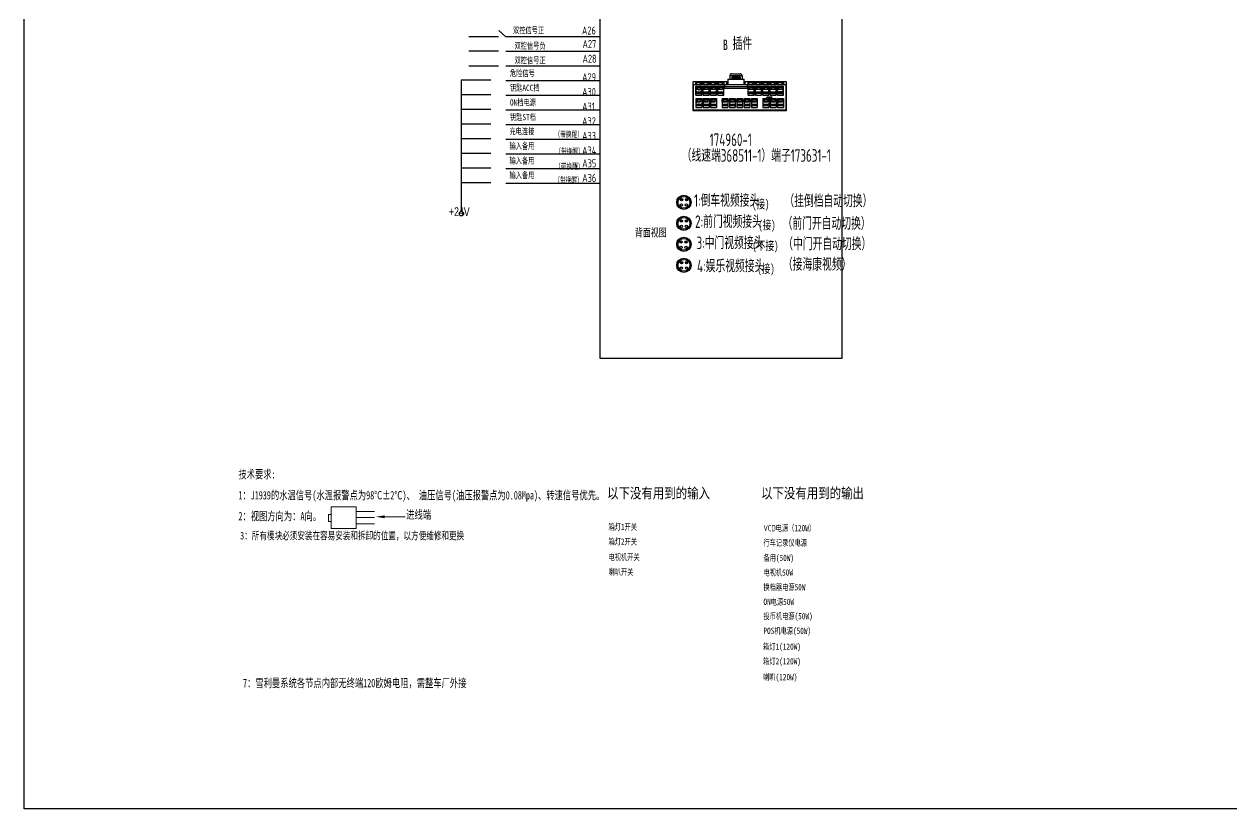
# Model space of a CAD drawing. Header units: millimetres. Extents: x 892 to 2081, y 1119 to 2752.
# Drawn here: x 892 to 1468, y 2005 to 2380 of the extents above; entities that cross this region are included whole.
import ezdxf
from ezdxf.enums import TextEntityAlignment as Align

# ---------------------------------------------------------------- set-up
doc = ezdxf.new("R2010")
doc.units = ezdxf.units.MM
doc.header["$LTSCALE"] = 10
doc.linetypes.add('实线_3_1', pattern=[4, 4, 0])
for name, color, linetype, lineweight in [('0层_4_1', 7, '实线_3_1', 18), ('11', 3, 'Continuous', 0), ('框架和插件_1', 7, '实线_3_1', 18)]:
    doc.layers.add(name, color=color, linetype=linetype, lineweight=lineweight)
for name, color, linetype in [('200', 7, 'Continuous'), ('框架和插件', 7, 'Continuous'), ('细实线', 3, 'Continuous')]:
    doc.layers.add(name, color=color, linetype=linetype)
doc.styles.add('EXPLODED6', font='arial.ttf', dxfattribs={"height": 0.2})
doc.styles.add('PC_TEXTSTYLE', font='isocp.shx', dxfattribs={"width": 0.8, "bigfont": 'hzfs.shx'})
doc.styles.get("Standard").update_dxf_attribs({"font": 'isocp.shx', "width": 0.707, "bigfont": 'hztxt.shx'})
doc.styles.add('仿宋体', font='', dxfattribs={"width": 0.707})
doc.styles.add('仿宋体_1', font='', dxfattribs={"width": 0.707})
doc.styles.get('仿宋体').set_extended_font_data('FangSong_GB2312')
doc.styles.get('仿宋体_1').set_extended_font_data('宋体')

# ---------------------------------------------------------------- blocks, each defined once
blk = doc.blocks.new('A$C20795744')
at = {"color": 7, "linetype": 'Continuous'}
for p, q in [((18.5, 17.73), (22.5, 17.73)), ((0, 0), (0, 14)), ((0, 14), (16.15, 14)), ((0.1, 12.6), (0.1, 0.5)), ((0.1, 12.6), (44.4, 12.6)), ((1.35, 12.6), (1.35, 13.6)), ((1.8, 13.6), (1.35, 12.82)), ((1.35, 13.6), (4.15, 13.6)), ((1.35, 7.55), (1.35, 11.75)), ((1.35, 11.75), (4.15, 11.75)), ((1.8, 11.75), (1.8, 11.3)), ((3.75, 12.82), (3.3, 13.6)), ((3.3, 11.75), (3.3, 11.3)), ((3.75, 12.6), (3.75, 12.82)), ((4.15, 13.6), (4.15, 12.6)), ((4.15, 7.55), (4.15, 11.75)), ((4.85, 12.6), (4.85, 13.6)), ((5.3, 13.6), (4.85, 12.82)), ((4.85, 13.6), (7.65, 13.6)), ((4.85, 7.55), (4.85, 11.75)), ((4.85, 11.75), (7.65, 11.75)), ((5.3, 11.75), (5.3, 11.3)), ((7.25, 12.82), (6.8, 13.6)), ((6.8, 11.75), (6.8, 11.3)), ((7.25, 12.6), (7.25, 12.82)), ((7.65, 13.6), (7.65, 12.6)), ((7.65, 7.55), (7.65, 11.75)), ((8.35, 12.6), (8.35, 13.6)), ((8.8, 13.6), (8.35, 12.82)), ((8.35, 13.6), (11.15, 13.6)), ((8.35, 7.55), (8.35, 11.75)), ((8.35, 11.75), (11.15, 11.75)), ((8.8, 11.75), (8.8, 11.3)), ((10.75, 12.82), (10.3, 13.6)), ((10.3, 11.75), (10.3, 11.3)), ((10.75, 12.6), (10.75, 12.82)), ((11.15, 13.6), (11.15, 12.6)), ((11.15, 7.55), (11.15, 11.75)), ((11.85, 12.6), (11.85, 13.6)), ((12.3, 13.6), (11.85, 12.82)), ((11.85, 13.6), (14.65, 13.6)), ((11.85, 7.55), (11.85, 11.75)), ((11.85, 11.75), (14.65, 11.75)), ((12.3, 11.75), (12.3, 11.3)), ((14.25, 12.82), (13.8, 13.6)), ((13.8, 11.75), (13.8, 11.3)), ((14.25, 12.6), (14.25, 12.82)), ((14.65, 13.6), (14.65, 12.6)), ((14.65, 7.55), (14.65, 11.75)), ((15.05, 12.6), (15.05, 10.8)), ((15.05, 11.6), (25.95, 11.6)), ((16.15, 12.6), (16.15, 14)), ((16.65, 15.1), (16.65, 12.6)), ((16.65, 15.1), (24.35, 15.1)), ((17.5, 16.73), (17.5, 15.1)), ((23.5, 16.73), (17.5, 16.73)), ((18.5, 16.23), (18.5, 15.1)), ((18.5, 16.23), (22.5, 16.23)), ((18.5, 16.15), (22.5, 16.15)), ((22.5, 15.65), (18.5, 15.65)), ((22.5, 16.23), (22.5, 15.1)), ((23.5, 16.73), (23.5, 15.1)), ((24.35, 12.6), (24.35, 15.1)), ((24.85, 12.6), (24.85, 14)), ((24.85, 14), (44.5, 14)), ((25.95, 10.8), (25.95, 12.6)), ((26.35, 12.6), (26.35, 13.6)), ((26.8, 13.6), (26.35, 12.82)), ((26.35, 13.6), (29.15, 13.6)), ((26.35, 7.55), (26.35, 11.75)), ((26.35, 11.75), (29.15, 11.75)), ((26.8, 11.75), (26.8, 11.3)), ((28.75, 12.82), (28.3, 13.6)), ((28.3, 11.75), (28.3, 11.3)), ((28.75, 12.6), (28.75, 12.82)), ((29.15, 13.6), (29.15, 12.6)), ((29.15, 7.55), (29.15, 11.75)), ((29.85, 12.6), (29.85, 13.6)), ((30.3, 13.6), (29.85, 12.82)), ((29.85, 13.6), (32.65, 13.6)), ((29.85, 7.55), (29.85, 11.75)), ((29.85, 11.75), (32.65, 11.75)), ((30.3, 11.75), (30.3, 11.3)), ((32.25, 12.82), (31.8, 13.6)), ((31.8, 11.75), (31.8, 11.3)), ((32.25, 12.6), (32.25, 12.82)), ((32.65, 13.6), (32.65, 12.6)), ((32.65, 7.55), (32.65, 11.75)), ((33.35, 12.6), (33.35, 13.6)), ((33.8, 13.6), (33.35, 12.82)), ((33.35, 13.6), (36.15, 13.6)), ((33.35, 7.55), (33.35, 11.75)), ((33.35, 11.75), (36.15, 11.75)), ((33.8, 11.75), (33.8, 11.3)), ((35.75, 12.82), (35.3, 13.6)), ((35.3, 11.75), (35.3, 11.3)), ((35.75, 12.6), (35.75, 12.82)), ((36.15, 13.6), (36.15, 12.6)), ((36.15, 7.55), (36.15, 11.75)), ((36.85, 12.6), (36.85, 13.6)), ((37.3, 13.6), (36.85, 12.82)), ((36.85, 13.6), (39.65, 13.6)), ((36.85, 7.55), (36.85, 11.75)), ((36.85, 11.75), (39.65, 11.75)), ((37.3, 11.75), (37.3, 11.3)), ((39.25, 12.82), (38.8, 13.6)), ((38.8, 11.75), (38.8, 11.3)), ((39.25, 12.6), (39.25, 12.82)), ((39.65, 13.6), (39.65, 12.6)), ((39.65, 7.55), (39.65, 11.75)), ((40.35, 12.6), (40.35, 13.6)), ((40.8, 13.6), (40.35, 12.82)), ((40.35, 13.6), (43.15, 13.6)), ((40.35, 7.55), (40.35, 11.75)), ((40.35, 11.75), (43.15, 11.75)), ((40.8, 11.75), (40.8, 11.3)), ((42.75, 12.82), (42.3, 13.6)), ((42.3, 11.75), (42.3, 11.3)), ((42.75, 12.6), (42.75, 12.82)), ((43.15, 13.6), (43.15, 12.6)), ((43.15, 7.55), (43.15, 11.75)), ((44.4, 0.5), (44.4, 12.6)), ((44.5, 14), (44.5, 0)), ((1.8, 11.3), (1.35, 11.3)), ((4.15, 9), (1.35, 9)), ((1.35, 8.5), (4.15, 8.5)), ((1.35, 7.7), (4.15, 7.7)), ((1.35, 7.55), (4.15, 7.55)), ((1.35, 5.85), (1.35, 1.65)), ((1.35, 5.85), (4.15, 5.85)), ((1.4, 7.7), (1.4, 7.55)), ((1.45, 10.3), (1.45, 11.3)), ((1.45, 10.3), (3.65, 10.3)), ((1.8, 7.7), (1.71, 7.55)), ((1.8, 5.85), (1.8, 5.4)), ((1.95, 11.22), (1.95, 10.58)), ((3.75, 11.22), (1.95, 11.22)), ((1.95, 10.58), (3.75, 10.58)), ((4.15, 11.3), (3.3, 11.3)), ((3.39, 7.55), (3.3, 7.7)), ((3.3, 5.85), (3.3, 5.4)), ((3.65, 11.22), (3.65, 11.3)), ((3.65, 10.3), (3.65, 10.58)), ((3.75, 10.58), (3.75, 11.22)), ((4.15, 5.85), (4.15, 1.65)), ((5.3, 11.3), (4.85, 11.3)), ((7.65, 9), (4.85, 9)), ((4.85, 8.5), (7.65, 8.5)), ((4.85, 7.7), (7.65, 7.7)), ((4.85, 7.55), (7.65, 7.55)), ((4.85, 5.85), (4.85, 1.65)), ((4.85, 5.85), (7.65, 5.85)), ((4.95, 10.3), (4.95, 11.3)), ((4.95, 10.3), (7.15, 10.3)), ((5.3, 7.7), (5.21, 7.55)), ((5.3, 5.85), (5.3, 5.4)), ((5.45, 11.22), (5.45, 10.58)), ((7.25, 11.22), (5.45, 11.22)), ((5.45, 10.58), (7.25, 10.58)), ((7.65, 11.3), (6.8, 11.3)), ((6.89, 7.55), (6.8, 7.7)), ((6.8, 5.85), (6.8, 5.4)), ((7.15, 11.22), (7.15, 11.3)), ((7.15, 10.3), (7.15, 10.58)), ((7.25, 10.58), (7.25, 11.22)), ((7.65, 5.85), (7.65, 1.65)), ((8.8, 11.3), (8.35, 11.3)), ((11.15, 9), (8.35, 9)), ((8.35, 8.5), (11.15, 8.5)), ((8.35, 7.7), (11.15, 7.7)), ((8.35, 7.55), (11.15, 7.55)), ((8.35, 5.85), (8.35, 1.65)), ((8.35, 5.85), (11.15, 5.85)), ((8.45, 10.3), (8.45, 11.3)), ((8.45, 10.3), (10.65, 10.3)), ((8.8, 7.7), (8.71, 7.55)), ((8.8, 5.85), (8.8, 5.4)), ((8.95, 11.22), (8.95, 10.58)), ((10.75, 11.22), (8.95, 11.22)), ((8.95, 10.58), (10.75, 10.58)), ((11.15, 11.3), (10.3, 11.3)), ((10.39, 7.55), (10.3, 7.7)), ((10.3, 5.85), (10.3, 5.4)), ((10.65, 11.22), (10.65, 11.3)), ((10.65, 10.3), (10.65, 10.58)), ((10.75, 10.58), (10.75, 11.22)), ((11.15, 5.85), (11.15, 1.65)), ((12.3, 11.3), (11.85, 11.3)), ((14.65, 9), (11.85, 9)), ((11.85, 8.5), (14.65, 8.5)), ((11.85, 7.55), (14.65, 7.55)), ((11.95, 10.3), (11.95, 11.3)), ((11.95, 10.3), (14.15, 10.3)), ((12.45, 11.22), (12.45, 10.58)), ((14.25, 11.22), (12.45, 11.22)), ((12.45, 10.58), (14.25, 10.58)), ((14.65, 11.3), (13.8, 11.3)), ((13.85, 7.55), (13.85, 7.7)), ((13.85, 7.7), (14.65, 7.7)), ((13.85, 5.85), (13.85, 1.65)), ((13.85, 5.85), (16.65, 5.85)), ((14.15, 11.22), (14.15, 11.3)), ((14.15, 10.3), (14.15, 10.58)), ((14.3, 7.7), (14.21, 7.55)), ((14.25, 10.58), (14.25, 11.22)), ((14.3, 5.85), (14.3, 5.4)), ((15.05, 10.8), (25.95, 10.8)), ((15.8, 5.85), (15.8, 5.4)), ((16.65, 5.85), (16.65, 1.65)), ((17.35, 5.85), (17.35, 1.65)), ((17.35, 5.85), (20.15, 5.85)), ((17.8, 5.85), (17.8, 5.4)), ((19.3, 5.85), (19.3, 5.4)), ((20.15, 5.85), (20.15, 1.65)), ((20.85, 5.85), (20.85, 1.65)), ((20.85, 5.85), (23.65, 5.85)), ((21.3, 5.85), (21.3, 5.4)), ((22.8, 5.85), (22.8, 5.4)), ((23.65, 5.85), (23.65, 1.65)), ((24.35, 5.85), (24.35, 1.65)), ((24.35, 5.85), (27.15, 5.85)), ((24.8, 5.85), (24.8, 5.4)), ((26.3, 5.85), (26.3, 5.4)), ((26.8, 11.3), (26.35, 11.3)), ((29.15, 9), (26.35, 9)), ((26.35, 8.5), (29.15, 8.5)), ((26.35, 7.7), (27.15, 7.7)), ((26.39, 7.55), (26.35, 7.61)), ((26.35, 7.55), (29.15, 7.55)), ((26.45, 10.3), (26.45, 11.3)), ((26.45, 10.3), (28.65, 10.3)), ((26.95, 11.22), (26.95, 10.58)), ((28.75, 11.22), (26.95, 11.22)), ((26.95, 10.58), (28.75, 10.58)), ((27.15, 7.7), (27.15, 7.55)), ((27.15, 5.85), (27.15, 1.65)), ((27.85, 7.55), (27.85, 7.7)), ((27.85, 7.7), (29.15, 7.7)), ((27.85, 5.85), (27.85, 1.65)), ((27.85, 5.85), (30.65, 5.85)), ((28.3, 7.7), (28.21, 7.55)), ((29.15, 11.3), (28.3, 11.3)), ((28.3, 5.85), (28.3, 5.4)), ((28.65, 11.22), (28.65, 11.3)), ((28.65, 10.3), (28.65, 10.58)), ((28.75, 10.58), (28.75, 11.22)), ((29.8, 5.85), (29.8, 5.4)), ((30.3, 11.3), (29.85, 11.3)), ((32.65, 9), (29.85, 9)), ((29.85, 8.5), (32.65, 8.5)), ((29.85, 7.7), (30.65, 7.7)), ((29.89, 7.55), (29.85, 7.61)), ((29.85, 7.55), (32.65, 7.55)), ((29.95, 10.3), (29.95, 11.3)), ((29.95, 10.3), (32.15, 10.3)), ((30.45, 11.22), (30.45, 10.58)), ((32.25, 11.22), (30.45, 11.22)), ((30.45, 10.58), (32.25, 10.58)), ((30.65, 7.7), (30.65, 7.55)), ((30.65, 5.85), (30.65, 1.65)), ((32.65, 11.3), (31.8, 11.3)), ((32.15, 11.22), (32.15, 11.3)), ((32.15, 10.3), (32.15, 10.58)), ((32.25, 10.58), (32.25, 11.22)), ((33.8, 11.3), (33.35, 11.3)), ((36.15, 9), (33.35, 9)), ((33.35, 8.5), (36.15, 8.5)), ((33.35, 7.7), (36.15, 7.7)), ((33.35, 7.55), (36.15, 7.55)), ((33.35, 5.85), (33.35, 1.65)), ((33.35, 5.85), (36.15, 5.85)), ((33.45, 10.3), (33.45, 11.3)), ((33.45, 10.3), (35.65, 10.3)), ((33.8, 7.7), (33.71, 7.55)), ((33.8, 5.85), (33.8, 5.4)), ((33.95, 11.22), (33.95, 10.58)), ((35.75, 11.22), (33.95, 11.22)), ((33.95, 10.58), (35.75, 10.58)), ((35.2, 6.3), (35.43, 6.71)), ((35.46, 6.3), (35.2, 6.3)), ((36.15, 11.3), (35.3, 11.3)), ((35.39, 7.55), (35.3, 7.7)), ((35.3, 5.85), (35.3, 5.4)), ((35.43, 6.71), (35.74, 6.71)), ((35.48, 6.34), (35.46, 6.3)), ((35.69, 6.34), (35.48, 6.34)), ((35.58, 6.57), (35.53, 6.45)), ((35.53, 6.45), (35.64, 6.45)), ((35.64, 6.45), (35.58, 6.57)), ((35.65, 11.22), (35.65, 11.3)), ((35.65, 10.3), (35.65, 10.58)), ((35.71, 6.3), (35.69, 6.34)), ((35.97, 6.3), (35.71, 6.3)), ((35.74, 6.71), (35.97, 6.3)), ((35.75, 10.58), (35.75, 11.22)), ((35.98, 6.3), (35.98, 6.71)), ((35.98, 6.71), (36.34, 6.71)), ((36.21, 6.3), (35.98, 6.3)), ((36.15, 5.85), (36.15, 1.65)), ((36.21, 6.57), (36.21, 6.3)), ((36.32, 6.3), (36.21, 6.57)), ((36.53, 6.3), (36.32, 6.3)), ((36.34, 6.71), (36.42, 6.5)), ((36.42, 6.5), (36.51, 6.71)), ((36.51, 6.71), (36.87, 6.71)), ((36.64, 6.57), (36.53, 6.3)), ((36.64, 6.3), (36.64, 6.57)), ((36.87, 6.3), (36.64, 6.3)), ((37.3, 11.3), (36.85, 11.3)), ((39.65, 9), (36.85, 9)), ((36.85, 8.5), (39.65, 8.5)), ((36.85, 7.7), (39.65, 7.7)), ((36.85, 7.55), (39.65, 7.55)), ((36.85, 5.85), (36.85, 1.65)), ((36.85, 5.85), (39.65, 5.85)), ((36.87, 6.71), (36.87, 6.3)), ((36.93, 6.3), (36.93, 6.71)), ((36.93, 6.71), (37.35, 6.71)), ((37.16, 6.3), (36.93, 6.3)), ((36.95, 10.3), (36.95, 11.3)), ((36.95, 10.3), (39.15, 10.3)), ((37.16, 6.6), (37.16, 6.53)), ((37.35, 6.6), (37.16, 6.6)), ((37.16, 6.53), (37.35, 6.53)), ((37.16, 6.42), (37.16, 6.3)), ((37.35, 6.42), (37.16, 6.42)), ((37.3, 7.7), (37.21, 7.55)), ((37.3, 5.85), (37.3, 5.4)), ((37.45, 11.22), (37.45, 10.58)), ((39.25, 11.22), (37.45, 11.22)), ((37.45, 10.58), (39.25, 10.58)), ((39.65, 11.3), (38.8, 11.3)), ((38.89, 7.55), (38.8, 7.7)), ((38.8, 5.85), (38.8, 5.4)), ((39.15, 11.22), (39.15, 11.3)), ((39.15, 10.3), (39.15, 10.58)), ((39.25, 10.58), (39.25, 11.22)), ((39.65, 5.85), (39.65, 1.65)), ((40.8, 11.3), (40.35, 11.3)), ((43.15, 9), (40.35, 9)), ((40.35, 8.5), (43.15, 8.5)), ((40.35, 7.7), (43.15, 7.7)), ((40.35, 7.55), (43.15, 7.55)), ((40.35, 5.85), (40.35, 1.65)), ((40.35, 5.85), (43.15, 5.85)), ((40.45, 10.3), (40.45, 11.3)), ((40.45, 10.3), (42.65, 10.3)), ((40.8, 7.7), (40.71, 7.55)), ((40.8, 5.85), (40.8, 5.4)), ((40.95, 11.22), (40.95, 10.58)), ((42.75, 11.22), (40.95, 11.22)), ((40.95, 10.58), (42.75, 10.58)), ((43.15, 11.3), (42.3, 11.3)), ((42.39, 7.55), (42.3, 7.7)), ((42.3, 5.85), (42.3, 5.4)), ((42.65, 11.22), (42.65, 11.3)), ((42.65, 10.3), (42.65, 10.58)), ((42.75, 10.58), (42.75, 11.22)), ((43.1, 7.7), (43.1, 7.55)), ((43.15, 5.85), (43.15, 1.65)), ((44.5, 0), (0, 0)), ((0.1, 0.5), (44.4, 0.5)), ((1.8, 5.4), (1.35, 5.4)), ((4.15, 3.1), (1.35, 3.1)), ((1.35, 2.6), (4.15, 2.6)), ((1.35, 1.65), (4.15, 1.65)), ((1.45, 4.4), (1.45, 5.4)), ((1.45, 4.4), (3.65, 4.4)), ((1.95, 5.32), (1.95, 4.68)), ((3.75, 5.32), (1.95, 5.32)), ((1.95, 4.68), (3.75, 4.68)), ((2.9, 0), (2.9, 0.5)), ((4.15, 5.4), (3.3, 5.4)), ((3.65, 5.32), (3.65, 5.4)), ((3.65, 4.4), (3.65, 4.68)), ((3.75, 4.68), (3.75, 5.32)), ((4, 2.6), (4, 2.65)), ((4.15, 2.65), (4, 2.65)), ((5.3, 5.4), (4.85, 5.4)), ((7.65, 3.1), (4.85, 3.1)), ((4.85, 2.65), (5, 2.65)), ((4.85, 2.6), (7.65, 2.6)), ((4.85, 1.65), (7.65, 1.65)), ((4.95, 4.4), (4.95, 5.4)), ((4.95, 4.4), (7.15, 4.4)), ((5, 2.6), (5, 2.65)), ((5.45, 5.32), (5.45, 4.68)), ((7.25, 5.32), (5.45, 5.32)), ((5.45, 4.68), (7.25, 4.68)), ((6.2, 0), (6.2, 0.5)), ((7.65, 5.4), (6.8, 5.4)), ((7.15, 5.32), (7.15, 5.4)), ((7.15, 4.4), (7.15, 4.68)), ((7.25, 4.68), (7.25, 5.32)), ((7.5, 2.6), (7.5, 2.65)), ((7.65, 2.65), (7.5, 2.65)), ((8.8, 5.4), (8.35, 5.4)), ((11.15, 3.1), (8.35, 3.1)), ((8.35, 2.65), (8.5, 2.65)), ((8.35, 2.6), (11.15, 2.6)), ((8.35, 1.65), (11.15, 1.65)), ((8.45, 4.4), (8.45, 5.4)), ((8.45, 4.4), (10.65, 4.4)), ((8.5, 2.6), (8.5, 2.65)), ((8.95, 5.32), (8.95, 4.68)), ((10.75, 5.32), (8.95, 5.32)), ((8.95, 4.68), (10.75, 4.68)), ((11.15, 5.4), (10.3, 5.4)), ((10.65, 5.32), (10.65, 5.4)), ((10.65, 4.4), (10.65, 4.68)), ((10.75, 4.68), (10.75, 5.32)), ((14.3, 5.4), (13.85, 5.4)), ((16.65, 3.1), (13.85, 3.1)), ((13.85, 2.6), (16.65, 2.6)), ((13.85, 1.65), (16.65, 1.65)), ((13.95, 4.4), (13.95, 5.4)), ((13.95, 4.4), (16.15, 4.4)), ((14.45, 5.32), (14.45, 4.68)), ((16.25, 5.32), (14.45, 5.32)), ((14.45, 4.68), (16.25, 4.68)), ((16.65, 5.4), (15.8, 5.4)), ((16.15, 5.32), (16.15, 5.4)), ((16.15, 4.4), (16.15, 4.68)), ((16.25, 4.68), (16.25, 5.32)), ((16.5, 2.6), (16.5, 2.65)), ((16.65, 2.65), (16.5, 2.65)), ((17.8, 5.4), (17.35, 5.4)), ((20.15, 3.1), (17.35, 3.1)), ((17.35, 2.65), (17.5, 2.65)), ((17.35, 2.6), (20.15, 2.6)), ((17.35, 1.65), (20.15, 1.65)), ((17.45, 4.4), (17.45, 5.4)), ((17.45, 4.4), (19.65, 4.4)), ((17.5, 2.6), (17.5, 2.65)), ((17.95, 5.32), (17.95, 4.68)), ((19.75, 5.32), (17.95, 5.32)), ((17.95, 4.68), (19.75, 4.68)), ((20.15, 5.4), (19.3, 5.4)), ((19.65, 5.32), (19.65, 5.4)), ((19.65, 4.4), (19.65, 4.68)), ((19.75, 4.68), (19.75, 5.32)), ((20, 2.6), (20, 2.65)), ((20.15, 2.65), (20, 2.65)), ((21.3, 5.4), (20.85, 5.4)), ((23.65, 3.1), (20.85, 3.1)), ((20.85, 2.65), (21, 2.65)), ((20.85, 2.6), (23.65, 2.6)), ((20.85, 1.65), (23.65, 1.65)), ((20.95, 4.4), (20.95, 5.4)), ((20.95, 4.4), (23.15, 4.4)), ((21, 2.6), (21, 2.65)), ((21.45, 5.32), (21.45, 4.68)), ((23.25, 5.32), (21.45, 5.32)), ((21.45, 4.68), (23.25, 4.68)), ((22.5, 0), (22.5, 0.5)), ((23.65, 5.4), (22.8, 5.4)), ((23.15, 5.32), (23.15, 5.4)), ((23.15, 4.4), (23.15, 4.68)), ((23.25, 4.68), (23.25, 5.32)), ((23.5, 2.6), (23.5, 2.65)), ((23.65, 2.65), (23.5, 2.65)), ((24.8, 5.4), (24.35, 5.4)), ((27.15, 3.1), (24.35, 3.1)), ((24.35, 2.65), (24.5, 2.65)), ((24.35, 2.6), (27.15, 2.6)), ((24.35, 1.65), (27.15, 1.65)), ((24.45, 4.4), (24.45, 5.4)), ((24.45, 4.4), (26.65, 4.4)), ((24.5, 2.6), (24.5, 2.65)), ((24.95, 5.32), (24.95, 4.68)), ((26.75, 5.32), (24.95, 5.32)), ((24.95, 4.68), (26.75, 4.68)), ((25.8, 0), (25.8, 0.5)), ((27.15, 5.4), (26.3, 5.4)), ((26.65, 5.32), (26.65, 5.4)), ((26.65, 4.4), (26.65, 4.68)), ((26.75, 4.68), (26.75, 5.32)), ((27, 2.6), (27, 2.65)), ((27.15, 2.65), (27, 2.65)), ((28.3, 5.4), (27.85, 5.4)), ((30.65, 3.1), (27.85, 3.1)), ((27.85, 2.65), (28, 2.65)), ((27.85, 2.6), (30.65, 2.6)), ((27.85, 1.65), (30.65, 1.65)), ((27.95, 4.4), (27.95, 5.4)), ((27.95, 4.4), (30.15, 4.4)), ((28, 2.6), (28, 2.65)), ((28.45, 5.32), (28.45, 4.68)), ((30.25, 5.32), (28.45, 5.32)), ((28.45, 4.68), (30.25, 4.68)), ((30.65, 5.4), (29.8, 5.4)), ((30.15, 5.32), (30.15, 5.4)), ((30.15, 4.4), (30.15, 4.68)), ((30.25, 4.68), (30.25, 5.32)), ((33.8, 5.4), (33.35, 5.4)), ((36.15, 3.1), (33.35, 3.1)), ((33.35, 2.6), (36.15, 2.6)), ((33.35, 1.65), (36.15, 1.65)), ((33.45, 4.4), (33.45, 5.4)), ((33.45, 4.4), (35.65, 4.4)), ((33.95, 5.32), (33.95, 4.68)), ((35.75, 5.32), (33.95, 5.32)), ((33.95, 4.68), (35.75, 4.68)), ((36.15, 5.4), (35.3, 5.4)), ((35.65, 5.32), (35.65, 5.4)), ((35.65, 4.4), (35.65, 4.68)), ((35.75, 4.68), (35.75, 5.32)), ((36, 2.6), (36, 2.65)), ((36.15, 2.65), (36, 2.65)), ((37.3, 5.4), (36.85, 5.4)), ((39.65, 3.1), (36.85, 3.1)), ((36.85, 2.65), (37, 2.65)), ((36.85, 2.6), (39.65, 2.6)), ((36.85, 1.65), (39.65, 1.65)), ((36.95, 4.4), (36.95, 5.4)), ((36.95, 4.4), (39.15, 4.4)), ((37, 2.6), (37, 2.65)), ((37.45, 5.32), (37.45, 4.68)), ((39.25, 5.32), (37.45, 5.32)), ((37.45, 4.68), (39.25, 4.68)), ((38.45, 0), (38.45, 0.5)), ((39.65, 5.4), (38.8, 5.4)), ((39.15, 5.32), (39.15, 5.4)), ((39.15, 4.4), (39.15, 4.68)), ((39.25, 4.68), (39.25, 5.32)), ((39.5, 2.6), (39.5, 2.65)), ((39.65, 2.65), (39.5, 2.65)), ((40.8, 5.4), (40.35, 5.4)), ((43.15, 3.1), (40.35, 3.1)), ((40.35, 2.65), (40.5, 2.65)), ((40.35, 2.6), (43.15, 2.6)), ((40.35, 1.65), (43.15, 1.65)), ((40.45, 4.4), (40.45, 5.4)), ((40.45, 4.4), (42.65, 4.4)), ((40.5, 2.6), (40.5, 2.65)), ((40.95, 5.32), (40.95, 4.68)), ((42.75, 5.32), (40.95, 5.32)), ((40.95, 4.68), (42.75, 4.68)), ((41.75, 0), (41.75, 0.5)), ((43.15, 5.4), (42.3, 5.4)), ((42.65, 5.32), (42.65, 5.4)), ((42.65, 4.4), (42.65, 4.68)), ((42.75, 4.68), (42.75, 5.32))]:
    blk.add_line(p, q, dxfattribs=at)
for centre, radius, start, end in [((18.5, 16.73), 1, 89.99967, 179.99967), ((22.5, 16.73), 1, 359.99967, 89.99967), ((37.35, 6.57), 0.0306, 269.99967, 89.99967)]:
    blk.add_arc(centre, radius, start, end, dxfattribs=at)
for points, start_tangent, end_tangent in [([(37.35, 6.71), (37.53, 6.68), (37.6, 6.63), (37.62, 6.57)], (0.999997, 0.002595), (-0.012204, -0.999926)), ([(37.62, 6.57), (37.6, 6.5), (37.53, 6.45), (37.35, 6.42)], (0.011347, -0.999936), (-0.999997, 0.00249))]:
    blk.add_spline(points, degree=3, dxfattribs=dict(at, start_tangent=start_tangent, end_tangent=end_tangent))
at = {"layer": '细实线', "color": 0, "char_height": 2.2176, "width": 30.8767, "attachment_point": 1, "rotation": 270}
for s, insert in [('{\\fKaiTi_GB2312|b0|i0|c134|p49;9}', (3.72, 10.15)), ('{\\fKaiTi_GB2312|b0|i0|c134|p49;1}', (42.9, 10.02)), ('{\\fKaiTi_GB2312|b0|i0|c134|p49;20}', (3.85, 5)), ('{\\fKaiTi_GB2312|b0|i0|c134|p49;10}', (42.92, 4.86))]:
    blk.add_mtext(s, dxfattribs=dict(at, insert=insert))

msp = doc.modelspace()

# ---------------------------------------------------------------- hatches: boundary and pattern name
at = {"layer": '0层_4_1'}
msp.add_hatch(color=2, dxfattribs=at).paths.add_polyline_path([(1063.95, 2145.43), (1063.95, 2144.02), (1059.73, 2144.73)], flags=0)
at = {"layer": '200'}
h = msp.add_hatch(color=0, dxfattribs=at)
h.dxf.hatch_style = 1
h.paths.add_polyline_path([(1206.15, 2296.2, 1), (1205.05, 2296.2, 1)])
h.paths.add_polyline_path([(1208.53, 2296.19, 1), (1207.42, 2296.19, 1)])
h = msp.add_hatch(color=0, dxfattribs=at)
h.dxf.hatch_style = 1
h.paths.add_polyline_path([(1206.13, 2286, 1), (1205.02, 2286, 1)])
h.paths.add_polyline_path([(1208.5, 2285.99, 1), (1207.4, 2285.99, 1)])
h = msp.add_hatch(color=0, dxfattribs=at)
h.dxf.hatch_style = 1
h.paths.add_polyline_path([(1205.88, 2275.92, 1), (1204.78, 2275.92, 1)])
h.paths.add_polyline_path([(1208.26, 2275.91, 1), (1207.15, 2275.91, 1)])
h = msp.add_hatch(color=0, dxfattribs=at)
h.dxf.hatch_style = 1
h.paths.add_polyline_path([(1206.16, 2266.03, 1), (1205.06, 2266.03, 1)])
h.paths.add_polyline_path([(1208.54, 2266.02, 1), (1207.43, 2266.02, 1)])

# ---------------------------------------------------------------- linework, layer by layer
at = {"layer": '0层_4_1', "color": 2}
for p, q in [((1050.31, 2147.2), (1059.04, 2147.2)), ((1050.31, 2147.2), (1059.04, 2147.2)), ((1062.15, 2144.73), (1073.73, 2144.73)), ((1050.31, 2144.31), (1059.04, 2144.31)), ((1050.31, 2144.31), (1059.04, 2144.31)), ((1050.31, 2141.41), (1059.04, 2141.41)), ((1050.31, 2141.41), (1059.04, 2141.41))]:
    msp.add_line(p, q, dxfattribs=at)
for points in [[(1038.28, 2142.39), (1037.05, 2142.39), (1037.05, 2145.83), (1038.28, 2145.83)], [(1038.28, 2142.39), (1037.05, 2142.39), (1037.05, 2145.83), (1038.28, 2145.83)], [(1050.31, 2139.18), (1038.28, 2139.18), (1038.28, 2149.5), (1050.31, 2149.5)]]:
    msp.add_lwpolyline(points, close=True, dxfattribs=at)
at = {"layer": '200'}
for p, q in [((1121.81, 2373.89), (1118.37, 2376.93)), ((1118.17, 2373.89), (1104.08, 2373.89)), ((1166.83, 2373.89), (1121.81, 2373.89)), ((1118.17, 2366.98), (1104.08, 2366.98)), ((1166.83, 2366.89), (1121.81, 2366.89)), ((1118.17, 2359.91), (1104.08, 2359.91)), ((1166.83, 2359.89), (1121.81, 2359.89)), ((1114.58, 2353.17), (1100.49, 2353.17)), ((1100.49, 2353.17), (1100.49, 2290.47)), ((1166.83, 2352.89), (1121.81, 2352.89)), ((1114.58, 2346.17), (1100.49, 2346.17)), ((1166.83, 2345.89), (1121.81, 2345.89)), ((1114.58, 2339.17), (1100.49, 2339.17)), ((1166.83, 2338.89), (1121.81, 2338.89)), ((1114.58, 2332.17), (1100.49, 2332.17)), ((1166.83, 2331.89), (1121.81, 2331.89)), ((1114.58, 2325.17), (1100.49, 2325.17)), ((1166.83, 2324.89), (1121.81, 2324.89)), ((1166.83, 2324.89), (1121.81, 2324.89)), ((1114.58, 2318.17), (1100.49, 2318.17)), ((1166.83, 2317.89), (1121.81, 2317.89)), ((1114.58, 2311.17), (1100.49, 2311.17)), ((1166.83, 2310.89), (1121.81, 2310.89)), ((1114.58, 2304.17), (1100.49, 2304.17)), ((1166.83, 2303.89), (1121.81, 2303.89))]:
    msp.add_line(p, q, dxfattribs=at)
for points in [[(891.81, 2751.95), (1999.69, 2751.95), (1999.69, 2005.25), (891.81, 2005.25)], [(1166.83, 2575.96), (1282.05, 2575.96), (1282.05, 2220.24), (1166.83, 2220.24)]]:
    msp.add_lwpolyline(points, close=True, dxfattribs=at)
at = {"layer": '框架和插件', "color": 4, "linetype": 'Continuous'}
for centre, radius in [((1206.72, 2294.84), 3.42), ((1206.72, 2294.84), 2.83), ((1206.72, 2284.82), 3.42), ((1206.72, 2284.82), 2.83), ((1206.72, 2274.81), 3.42), ((1206.72, 2274.81), 2.83), ((1206.72, 2264.79), 3.42), ((1206.72, 2264.79), 2.83)]:
    msp.add_circle(centre, radius, dxfattribs=at)
at = {"layer": '框架和插件', "color": 4}
for centre in [(1205.6, 2296.2), (1207.98, 2296.19), (1205.56, 2293.63), (1207.96, 2293.66), (1205.54, 2283.43), (1205.58, 2286), (1207.94, 2283.46), (1207.95, 2285.99), (1205.29, 2273.35), (1205.33, 2275.92), (1207.69, 2273.39), (1207.7, 2275.91), (1205.61, 2266.03), (1207.98, 2266.02), (1205.57, 2263.46), (1207.97, 2263.49)]:
    msp.add_circle(centre, 0.552, dxfattribs=at)
at = {"layer": '框架和插件', "color": 1}
msp.add_circle((1100.54, 2289.43), 1.01, dxfattribs=at)

# ---------------------------------------------------------------- block references
msp.add_blockref('A$C20795744', (1211.08, 2338.53))

# ---------------------------------------------------------------- texts
at = {"char_height": 5, "attachment_point": 1, "style": 'PC_TEXTSTYLE'}
for s, insert in [('{\\fSimSun|b0|i0|c134|p2;以下没有用到的输入}', (1170.09, 2158.51)), ('{\\fSimSun|b0|i0|c134|p2;以下没有用到的输出}', (1243.57, 2158.51))]:
    msp.add_mtext_dynamic_manual_height_columns(s, width=153.351, gutter_width=25, heights=[0], dxfattribs=dict(at, insert=insert))
at = {"color": 32, "insert": (994.91, 2137.54), "char_height": 3.6577, "width": 158.0895, "attachment_point": 1}
msp.add_mtext('{\\fSimSun|b0|i0|c134|p2;3：所有模块必须安装在容易安装和拆卸的位置，以方便维修和更换}', dxfattribs=at)
at = {"layer": '11', "color": 0, "width": 0.707}
for s, p in [('A26', (1158.05, 2375)), ('A27', (1158.33, 2368.54)), ('A28', (1158.33, 2361.54)), ('A29', (1158.13, 2352.7)), ('A30', (1158.13, 2345.7)), ('A31', (1158.13, 2338.7)), ('A32', (1158.13, 2331.7)), ('A33', (1158.13, 2324.7)), ('A34', (1158.13, 2317.7)), ('A35', (1158.2, 2311.6)), ('A36', (1158.2, 2304.6))]:
    msp.add_text(s, height=3.819, dxfattribs=at).set_placement(p)
at = {"layer": '框架和插件', "style": '仿宋体', "width": 0.707}
msp.add_text('B', height=5, dxfattribs=at).set_placement((1225.32, 2367.6))
at = {"layer": '框架和插件', "color": 0, "style": '仿宋体', "width": 0.707}
for p in [(1144.91, 2326.03), (1145.28, 2317.93), (1145.19, 2310.66), (1144.81, 2304.24)]:
    msp.add_text('（带换醒）', height=2.765, dxfattribs=at).set_placement(p)
at = {"layer": '框架和插件', "color": 0, "linetype": 'Continuous', "width": 0.707}
for s, style, p in [('(接)', '仿宋体', (1239.28, 2291.95)), ('+24V', 'EXPLODED6', (1094.59, 2288.28)), ('(接)', '仿宋体', (1242.23, 2281.94)), ('(不接)', '仿宋体', (1239.42, 2272.03)), ('(接)', '仿宋体', (1241.8, 2261.07))]:
    msp.add_text(s, height=4.232, dxfattribs=dict(at, style=style)).set_placement(p)
at = {"layer": '框架和插件', "color": 4, "style": '仿宋体', "width": 0.707}
msp.add_text('背面视图', height=3.84, dxfattribs=at).set_placement((1183.34, 2278.52))
for s, p in [('技术要求:', (994.08, 2167.01)), ('1：J1939的水温信号(水温报警点为98℃±2℃)、 油压信号(油压报警点为0.08Mpa)、转速信号优先。', (994.08, 2157.01)), ('2：视图方向为：A向。', (994.08, 2147.01)), ('7：雪利曼系统各节点内部无终端120欧姆电阻，需整车厂外接', (996.29, 2067.32))]:
    msp.add_text(s, height=4, dxfattribs=at).set_placement(p, align=Align.TOP_LEFT)
at = {"layer": '框架和插件_1', "color": 2, "insert": (1074.19, 2147.76), "char_height": 4, "width": 12.6082, "attachment_point": 1, "style": '仿宋体_1'}
msp.add_mtext('进线端', dxfattribs=at)
at = {"layer": '细实线', "color": 0, "width": 0.707}
for s, p in [('插件', (1229.97, 2367.6)), ('174960-1', (1219.04, 2321.75)), ('（线速端368511-1）端子173631-1', (1205.69, 2314.24)), ('1:倒车视频接头', (1211.57, 2292.75)), ('（挂倒档自动切换）', (1254.7, 2292.52)), ('2:前门视频接头', (1212.09, 2282.66)), ('（前门开自动切换）', (1253.86, 2281.76)), ('3:中门视频接头', (1212.76, 2272.5)), ('（中门开自动切换）', (1254.17, 2272)), ('4:娱乐视频接头', (1213.04, 2261.46)), ('（接海康视频）', (1254.02, 2262.23))]:
    msp.add_text(s, height=6, dxfattribs=at).set_placement(p)
at = {"layer": '细实线', "color": 0, "char_height": 3, "width": 32.2, "attachment_point": 1}
for s, insert in [('{\\fSimSun|b0|i0|c134|p2;双控信号正}', (1125.14, 2378.58)), ('{\\fSimSun|b0|i0|c134|p2;双控信号负}', (1125.91, 2371.17)), ('{\\fSimSun|b0|i0|c134|p2;双控信号正}', (1125.91, 2364.17)), ('{\\fSimSun|b0|i0|c134|p2;危险信号}', (1123.7, 2358.09)), ('{\\fSimSun|b0|i0|c134|p2;钥匙ACC挡}', (1123.7, 2351.09)), ('{\\fSimSun|b0|i0|c134|p2;ON档电源}', (1123.7, 2344.09)), ('{\\fSimSun|b0|i0|c134|p2;钥匙ST档}', (1123.7, 2337.09)), ('{\\fSimSun|b0|i0|c134|p2;充电连接}', (1123.46, 2330.27)), ('{\\fSimSun|b0|i0|c134|p2;输入备用}', (1123.46, 2323.27)), ('{\\fSimSun|b0|i0|c134|p2;输入备用}', (1123.46, 2316.27)), ('{\\fSimSun|b0|i0|c134|p2;输入备用}', (1123.46, 2309.27))]:
    msp.add_mtext(s, dxfattribs=dict(at, insert=insert))
at = {"layer": '细实线', "color": 1, "char_height": 3, "width": 46.5173, "attachment_point": 1}
for s, insert in [('{\\fSimSun|b0|i0|c134|p6;箱灯1开关}', (1170.74, 2141.36)), ('VCD{\\fSimSun|b0|i0|c134|p2;电源（120W）}', (1244.71, 2140.83)), ('{\\fSimSun|b0|i0|c134|p6;箱灯2开关}', (1170.74, 2134.36)), ('{\\fSimSun|b0|i0|c134|p2;行车记录仪电源}', (1244.71, 2133.83)), ('{\\fSimSun|b0|i0|c134|p6;电视机开关}', (1170.74, 2126.97)), ('{\\fSimSun|b0|i0|c134|p2;备用(50W)}', (1244.71, 2126.61)), ('{\\fSimSun|b0|i0|c134|p6;喇叭开关}', (1170.74, 2119.85)), ('{\\fSimSun|b0|i0|c134|p2;电视机50W}', (1244.71, 2119.61)), ('{\\fSimSun|b0|i0|c134|p2;换档器电源50W}', (1244.71, 2112.61)), ('{\\fSimSun|b0|i0|c134|p2;ON电源50W}', (1244.71, 2105.61)), ('{\\fSimSun|b0|i0|c134|p2;投币机电源(50W)}', (1244.71, 2098.78)), ('{\\fSimSun|b0|i0|c134|p2;POS机电源(50W)}', (1244.71, 2091.78)), ('{\\fSimSun|b0|i0|c134|p6;箱灯1(120W)}', (1244.55, 2084.21)), ('{\\fSimSun|b0|i0|c134|p6;箱灯2(120W)}', (1244.55, 2077.21)), ('{\\fSimSun|b0|i0|c134|p6;喇叭(120W)}', (1244.55, 2069.69))]:
    msp.add_mtext(s, dxfattribs=dict(at, insert=insert))

doc.saveas('drawing.dxf')
